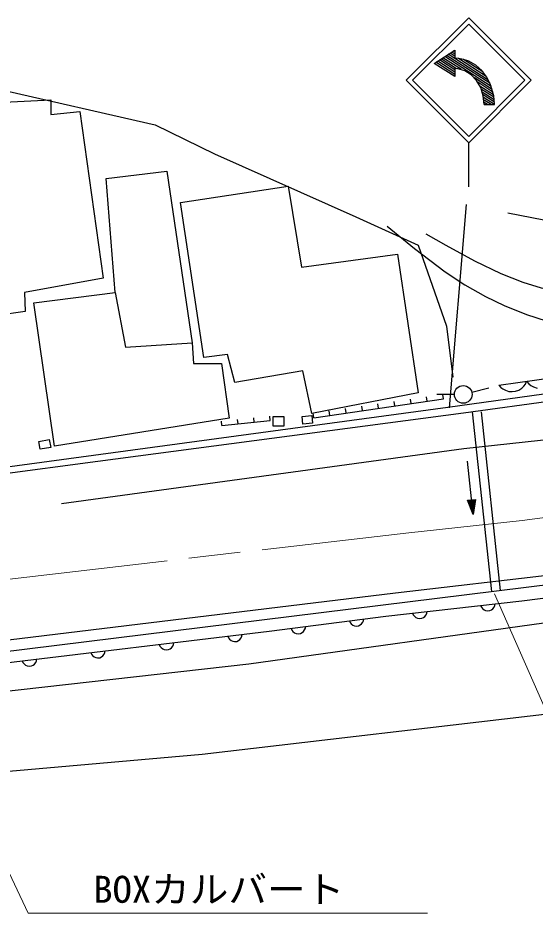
# Model space of a CAD drawing. Units: millimetres, scale not verified. Extents: x 40000 to 680000, y 20000 to 380000.
# Drawn here: x 451802 to 486943, y 268020 to 328852 of the extents above; entities that cross this region are included whole.
import ezdxf
from ezdxf.enums import TextEntityAlignment as Align

# ---------------------------------------------------------------- set-up
doc = ezdxf.new("R2010")
doc.units = ezdxf.units.MM
doc.header["$LTSCALE"] = 1000
doc.linetypes.add('CHAIN', pattern=[18.5, 12, -1.5, 3.5, -1.5])
for name, color, linetype, lineweight in [('M-BGD', 7, 'Continuous', 25), ('M-BMK', 2, 'CHAIN', 13), ('M-STR-HTXT', 7, 'Continuous', 13), ('M-STR-STRC', 7, 'Continuous', 25)]:
    doc.layers.add(name, color=color, linetype=linetype, lineweight=lineweight)
doc.styles.add('ＭＳ ゴシック', font='')
doc.styles.get('ＭＳ ゴシック').set_extended_font_data('MS Gothic')

msp = doc.modelspace()

# ---------------------------------------------------------------- linework, layer by layer
at = {"layer": 'M-BGD'}
for p, q in [((443079, 325711), (461129, 321579)), ((450063, 323082), (454032, 323280)), ((454032, 323280), (454032, 322288)), ((454032, 322288), (456017, 322486)), ((456017, 322486), (457605, 311173)), ((461129, 321579), (465153, 319621)), ((465153, 319621), (474755, 315329)), ((457810, 317930), (461928, 318432)), ((461928, 318432), (463635, 306781)), ((458412, 310196), (457810, 317930)), ((462849, 316310), (470164, 317428)), ((470164, 317428), (471068, 311903)), ((464439, 305777), (462849, 316310)), ((474755, 315329), (479003, 313417)), ((485081, 315604), (503995, 311966)), ((479003, 313417), (480914, 307896)), ((471068, 311903), (477596, 312807)), ((477596, 312807), (479002, 303366)), ((457605, 311173), (452246, 310181)), ((452246, 310181), (452286, 308890)), ((452874, 309491), (458412, 310196)), ((458412, 310196), (459115, 306480)), ((454294, 299750), (452874, 309491)), ((452286, 308890), (443447, 307685)), ((480914, 307896), (481343, 304431)), ((484488, 303906), (513315, 307837)), ((459115, 306480), (463635, 306781)), ((463635, 306781), (463736, 305375)), ((481011, 302396), (513973, 306982)), ((466046, 305978), (464439, 305777)), ((466548, 304069), (466046, 305978)), ((463736, 305375), (465644, 305375)), ((465644, 305375), (466146, 301659)), ((471168, 304873), (466548, 304069)), ((471771, 301960), (471168, 304873)), ((500928, 304580), (482088, 301986)), ((486283, 303960), (486370, 304163)), ((486370, 304163), (486516, 303981)), ((482641, 303419), (483803, 303720)), ((484488, 303906), (484626, 303734)), ((484626, 303734), (484755, 303636)), ((484755, 303636), (484921, 303544)), ((485619, 303485), (485840, 303554)), ((485840, 303554), (486050, 303698)), ((486050, 303698), (486185, 303831)), ((486185, 303831), (486283, 303960)), ((486516, 303981), (486651, 303879)), ((486651, 303879), (486826, 303781)), ((486826, 303781), (487080, 303695)), ((479002, 303366), (471771, 301960)), ((471903, 301685), (480718, 302971)), ((478514, 302649), (478471, 302946)), ((479616, 302810), (479572, 303107)), ((481460, 303264), (480260, 303254)), ((480718, 302971), (480674, 303268)), ((484921, 303544), (485162, 303462)), ((485162, 303462), (485393, 303455)), ((485393, 303455), (485619, 303485)), ((445015, 297519), (481011, 302396)), ((475208, 302167), (475165, 302464)), ((476310, 302328), (476267, 302625)), ((477412, 302489), (477369, 302785)), ((482088, 301986), (457240, 298710)), ((468949, 301494), (468918, 301792)), ((469141, 301771), (469862, 301771)), ((469141, 301116), (469141, 301771)), ((469862, 301771), (469862, 301116)), ((471107, 301771), (471763, 301837)), ((471159, 301252), (471107, 301771)), ((471763, 301837), (471815, 301318)), ((471903, 301685), (471859, 301981)), ((473005, 301845), (472961, 302142)), ((474106, 302006), (474063, 302303)), ((482677, 302074), (483992, 289882)), ((483271, 302074), (484566, 289953)), ((466146, 301659), (454294, 299750)), ((465661, 301160), (465631, 301459)), ((465661, 301160), (468949, 301494)), ((466757, 301272), (466727, 301570)), ((467853, 301383), (467822, 301681)), ((471815, 301318), (471159, 301252)), ((469862, 301116), (469141, 301116)), ((453216, 300067), (453937, 300199)), ((453313, 299537), (453216, 300067)), ((453937, 300199), (454033, 299668)), ((454033, 299668), (453313, 299537)), ((457240, 298710), (404293, 291696)), ((482733, 295107), (482344, 298725)), ((482348, 296071), (482905, 296131)), ((482733, 295107), (482348, 296071)), ((482432, 296040), (482830, 296083)), ((482704, 295385), (482432, 296040)), ((482516, 296009), (482754, 296034)), ((482686, 295544), (482516, 296009)), ((482600, 295978), (482679, 295986)), ((482661, 295783), (482600, 295978)), ((482679, 295986), (482661, 295783)), ((482754, 296034), (482686, 295544)), ((482830, 296083), (482704, 295385)), ((482905, 296131), (482733, 295107)), ((444762, 285026), (497965, 291612)), ((490652, 291293), (477458, 289762)), ((486050, 289244), (496781, 290576)), ((477458, 289762), (405169, 280955)), ((497314, 289096), (467495, 284941)), ((476799, 288208), (486050, 289244)), ((484208, 288917), (484234, 289040)), ((478615, 288411), (478668, 288296)), ((479534, 288293), (479582, 288399)), ((479582, 288399), (479609, 288522)), ((483240, 288929), (483294, 288814)), ((483294, 288814), (483364, 288722)), ((483364, 288722), (483475, 288633)), ((483475, 288633), (483581, 288585)), ((483581, 288585), (483705, 288559)), ((483705, 288559), (483864, 288576)), ((483864, 288576), (483978, 288629)), ((483978, 288629), (484071, 288700)), ((484071, 288700), (484159, 288811)), ((484159, 288811), (484208, 288917)), ((468881, 287172), (476799, 288208)), ((474324, 287884), (474379, 287770)), ((474379, 287770), (474452, 287679)), ((475159, 287670), (475245, 287783)), ((475245, 287783), (475291, 287889)), ((475291, 287889), (475315, 288014)), ((478668, 288296), (478739, 288204)), ((478739, 288204), (478849, 288115)), ((478849, 288115), (478956, 288067)), ((478956, 288067), (479079, 288041)), ((479079, 288041), (479238, 288058)), ((479238, 288058), (479353, 288111)), ((479353, 288111), (479446, 288182)), ((479446, 288182), (479534, 288293)), ((450261, 284952), (468881, 287172)), ((470365, 287366), (470420, 287252)), ((470420, 287252), (470492, 287161)), ((470492, 287161), (470604, 287075)), ((471108, 287080), (471199, 287152)), ((471199, 287152), (471286, 287264)), ((471286, 287264), (471332, 287371)), ((471332, 287371), (471356, 287496)), ((474452, 287679), (474564, 287593)), ((474564, 287593), (474671, 287546)), ((474671, 287546), (474795, 287522)), ((474795, 287522), (474953, 287543)), ((474953, 287543), (475067, 287598)), ((475067, 287598), (475159, 287670)), ((466057, 286835), (466111, 286721)), ((466111, 286721), (466182, 286628)), ((466182, 286628), (466293, 286541)), ((466293, 286541), (466400, 286493)), ((466682, 286487), (466797, 286541)), ((466797, 286541), (466889, 286612)), ((466889, 286612), (466976, 286723)), ((466976, 286723), (467024, 286829)), ((467024, 286829), (467050, 286953)), ((470604, 287075), (470711, 287028)), ((470711, 287028), (470836, 287004)), ((470836, 287004), (470994, 287025)), ((470994, 287025), (471108, 287080)), ((461402, 286280), (461456, 286166)), ((461456, 286166), (461527, 286073)), ((461527, 286073), (461638, 285986)), ((461638, 285986), (461745, 285938)), ((461745, 285938), (461869, 285913)), ((461869, 285913), (462027, 285932)), ((462027, 285932), (462142, 285985)), ((462142, 285985), (462234, 286057)), ((462234, 286057), (462322, 286168)), ((462322, 286168), (462369, 286274)), ((462369, 286274), (462395, 286398)), ((466400, 286493), (466524, 286468)), ((466524, 286468), (466682, 286487)), ((456747, 285725), (456801, 285610)), ((456801, 285610), (456872, 285518)), ((456872, 285518), (456983, 285431)), ((456983, 285431), (457090, 285383)), ((457090, 285383), (457214, 285358)), ((457214, 285358), (457372, 285377)), ((457372, 285377), (457487, 285430)), ((457487, 285430), (457579, 285502)), ((457579, 285502), (457667, 285613)), ((457667, 285613), (457714, 285719)), ((457714, 285719), (457740, 285843)), ((467495, 284941), (406879, 278098)), ((452092, 285170), (452146, 285055)), ((452146, 285055), (452217, 284963)), ((452217, 284963), (452328, 284876)), ((452328, 284876), (452435, 284828)), ((452435, 284828), (452559, 284803)), ((452559, 284803), (452718, 284821)), ((452718, 284821), (452832, 284875)), ((452832, 284875), (452924, 284947)), ((452924, 284947), (453012, 285058)), ((453012, 285058), (453059, 285164)), ((453059, 285164), (453085, 285288)), ((464318, 278831), (497803, 282742)), ((434010, 276142), (464318, 278831))]:
    msp.add_line(p, q, dxfattribs=at)
for points in [[(525091, 315458), (524786, 314689), (524380, 314022), (524091, 313741), (523423, 313345), (519708, 312331), (516014, 311430), (514105, 311043), (512179, 310770), (508982, 310621), (505585, 310566), (502787, 310494), (500049, 310322), (496658, 309996), (493267, 309773), (491719, 309792), (490120, 309930), (488734, 310155), (487371, 310481), (486126, 310878), (484645, 311468), (482840, 312331), (480892, 313386), (479553, 314149)], [(476901, 314706), (478752, 313172), (480822, 311598), (482158, 310715), (483576, 309912), (484850, 309300), (486351, 308699), (487696, 308265), (489261, 307880), (490646, 307646), (492099, 307506), (493898, 307462), (495700, 307526), (505127, 308360), (508340, 308424), (511530, 308594), (512756, 308770), (514312, 309111), (523712, 311928), (524549, 312160)]]:
    msp.add_lwpolyline(points, dxfattribs=at)
msp.add_circle((482060, 303269), 600, dxfattribs=at)
at = {"layer": 'M-BMK'}
for p, q in [((486068, 294700), (492944, 295609)), ((478353, 293871), (486068, 294700)), ((450013, 290574), (478353, 293871))]:
    msp.add_line(p, q, dxfattribs=at)
at = {"layer": 'M-STR-HTXT'}
for p, q in [((484178, 289706), (492516, 270770)), ((444907, 284045), (452503, 268020)), ((452503, 268020), (479629, 268020))]:
    msp.add_line(p, q, dxfattribs=at)
at = {"layer": 'M-STR-STRC'}
for p, q in [((482434, 328852), (478191, 324610)), ((486677, 324610), (482434, 328852)), ((478615, 324610), (482434, 328428)), ((482434, 328428), (486252, 324610)), ((480084, 325760), (481484, 326660)), ((481611, 325396), (480565, 326069)), ((481946, 325335), (480685, 326146)), ((483961, 324195), (480805, 326223)), ((483869, 324408), (480925, 326301)), ((483762, 324631), (481046, 326378)), ((481484, 326251), (481166, 326455)), ((481484, 326405), (481286, 326532)), ((481484, 326560), (481406, 326610)), ((481484, 326660), (481484, 326110)), ((483618, 324879), (481739, 326087)), ((481484, 324860), (480084, 325760)), ((481484, 324860), (480084, 325760)), ((481484, 325014), (480204, 325837)), ((481484, 325169), (480324, 325914)), ((481484, 325323), (480444, 325992)), ((483389, 325181), (482074, 326026)), ((481484, 325410), (481484, 324860)), ((478191, 324610), (482434, 320367)), ((482434, 320791), (478615, 324610)), ((482434, 320367), (486677, 324610)), ((486252, 324610), (482434, 320791)), ((484027, 323997), (482824, 324771)), ((484080, 323809), (483046, 324474)), ((484120, 323629), (483197, 324222)), ((484149, 323456), (483289, 324009)), ((484173, 323285), (483355, 323811)), ((484181, 323126), (483410, 323622)), ((484184, 322970), (483444, 323445)), ((483959, 322960), (483472, 323273)), ((483718, 322960), (483478, 323114)), ((483484, 322960), (484184, 322960)), ((482434, 317367), (482434, 320367)), ((482254, 316165), (481096, 302353)), ((482094, 299581), (494647, 300974)), ((454768, 295865), (482094, 299581))]:
    msp.add_line(p, q, dxfattribs=at)
for points in [[(484184, 322960), (484135, 323556), (483922, 324314), (483658, 324828), (483315, 325274), (482906, 325637), (482446, 325903), (482074, 326026), (481739, 326087), (481484, 326110)], [(483484, 322960), (483424, 323554), (483249, 324112), (482968, 324602), (482599, 324994), (482163, 325264), (481686, 325397), (481484, 325410)]]:
    msp.add_lwpolyline(points, dxfattribs=at)

# ---------------------------------------------------------------- texts
at = {"layer": 'M-STR-HTXT', "style": 'ＭＳ ゴシック', "width": 1.05}
msp.add_text('BOXカルバート', height=1833, dxfattribs=at).set_placement((456926, 268170), align=Align.BOTTOM_LEFT)

doc.saveas('drawing.dxf')
